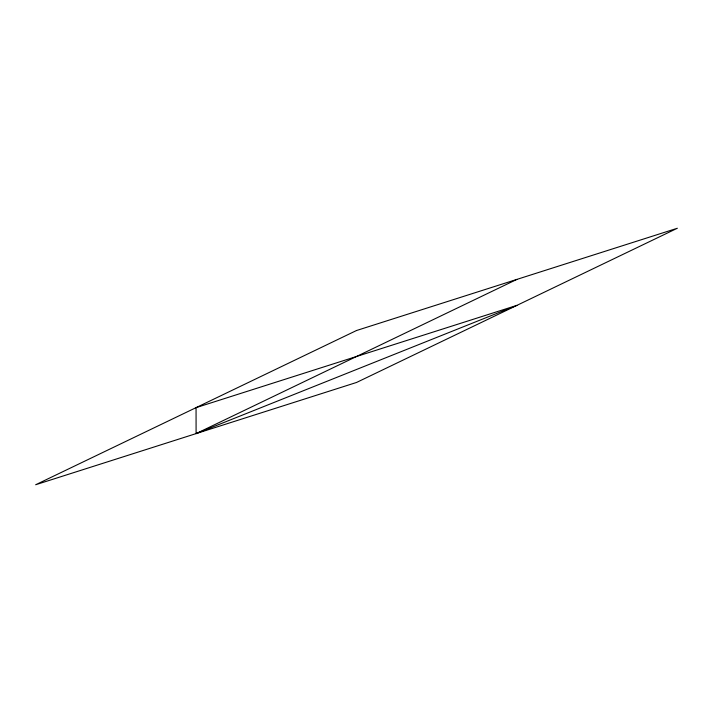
<?xml version="1.0" encoding="UTF-8"?>
<svg xmlns="http://www.w3.org/2000/svg" width="713" height="713" viewBox="0 0 713 713"><rect width="100%" height="100%" fill="white"/><g stroke="black" fill="none" stroke-linecap="round" stroke-linejoin="round"><path stroke-width="1.07" d="M196.093 433.611L516.943 305.351L196.057 407.649L196.093 433.611L516.907 279.389M356.464 330.538L35.65 484.751L356.536 382.462L677.35 228.249L356.464 330.538"/></g></svg>
